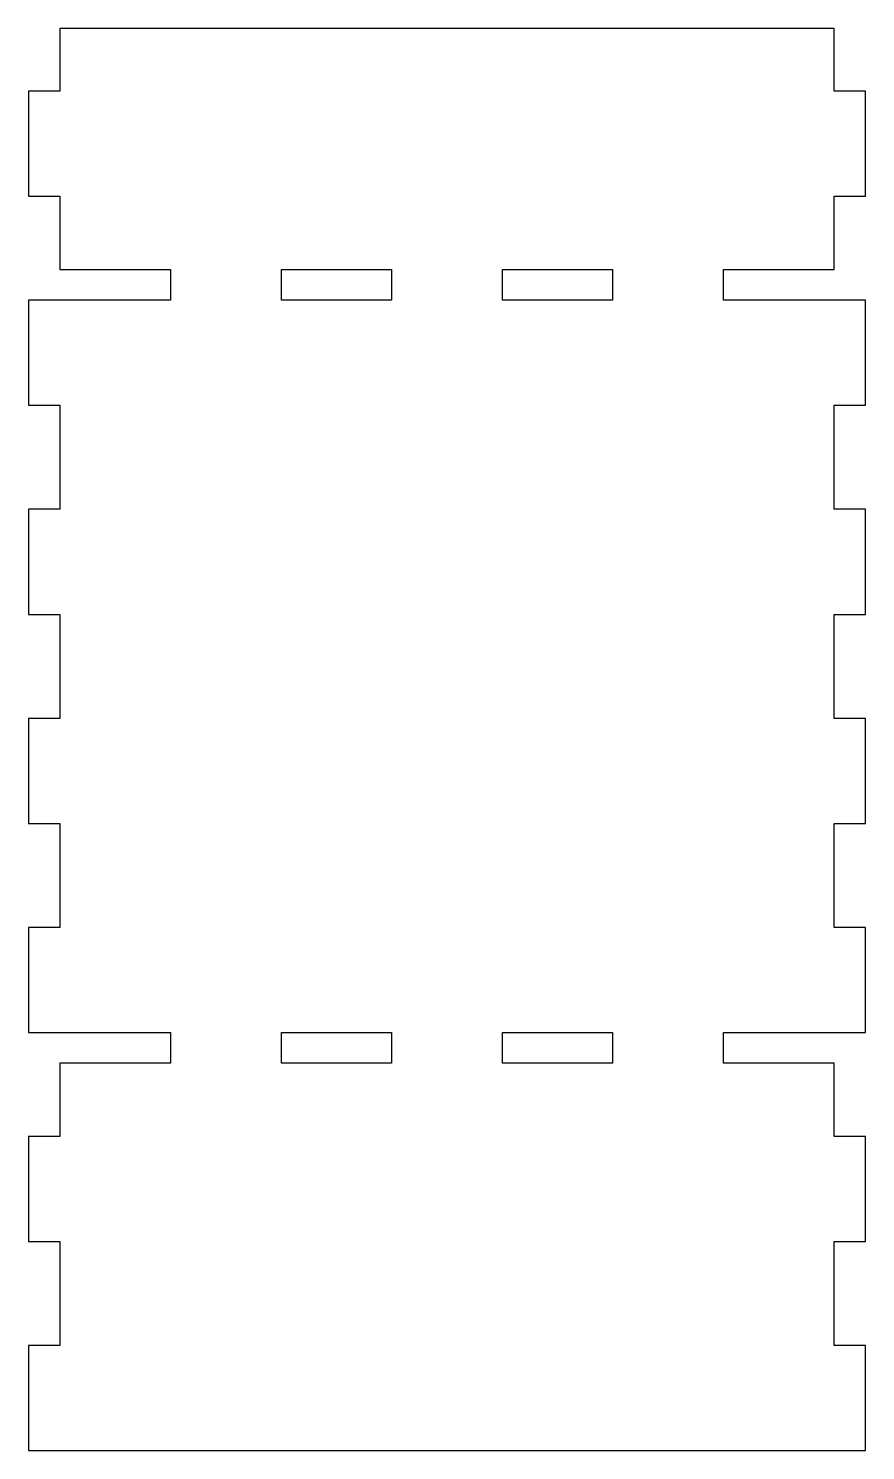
# Model space of a CAD drawing. Header units: millimetres. Extents: x -40 to 40, y -68 to 68.
import ezdxf

# ---------------------------------------------------------------- set-up
doc = ezdxf.new("R2010")
doc.units = ezdxf.units.MM
doc.layers.get('0').update_dxf_attribs({"linetype": 'CONTINUOUS'})

msp = doc.modelspace()

# ---------------------------------------------------------------- linework, layer by layer
for p, q in [((37.02, 68.03), (-37.03, 68.03)), ((-37.03, 68.03), (-37.03, 62.03)), ((37.02, 62.03), (37.02, 68.03)), ((-37.03, 62.03), (-40.03, 62.03)), ((-40.03, 62.03), (-40.03, 51.98)), ((40.02, 62.03), (37.02, 62.03)), ((40.02, 51.98), (40.02, 62.03)), ((-40.03, 51.98), (-37.03, 51.98)), ((-37.03, 51.98), (-37.03, 44.97)), ((37.02, 44.97), (37.02, 51.98)), ((37.02, 51.98), (40.02, 51.98)), ((-37.03, 44.97), (-26.45, 44.97)), ((-26.45, 44.97), (-26.45, 42.02)), ((-15.83, 42.02), (-15.83, 44.97)), ((-15.83, 44.97), (-5.31, 44.97)), ((-5.31, 44.97), (-5.31, 42.02)), ((5.31, 42.02), (5.31, 44.97)), ((5.31, 44.97), (15.83, 44.97)), ((15.83, 44.97), (15.83, 42.02)), ((26.45, 44.97), (37.02, 44.97)), ((26.45, 42.02), (26.45, 44.97)), ((-26.45, 42.02), (-40.03, 42.02)), ((-40.03, 42.02), (-40.03, 31.97)), ((-5.31, 42.02), (-15.83, 42.02)), ((15.83, 42.02), (5.31, 42.02)), ((37, 42.02), (26.45, 42.02)), ((40.02, 42.02), (37, 42.02)), ((40.02, 31.97), (40.02, 42.02)), ((-40.03, 31.97), (-37.03, 31.97)), ((-37.03, 31.97), (-37.03, 22.02)), ((37.02, 22.02), (37.02, 31.97)), ((37.02, 31.97), (40.02, 31.97)), ((-37.03, 22.02), (-40.03, 22.02)), ((-40.03, 22.02), (-40.03, 11.97)), ((40.02, 22.02), (37.02, 22.02)), ((40.02, 11.97), (40.02, 22.02)), ((-40.03, 11.97), (-37.03, 11.97)), ((-37.03, 11.97), (-37.03, 2.02)), ((37.02, 2.02), (37.02, 11.97)), ((37.02, 11.97), (40.02, 11.97)), ((-37.03, 2.02), (-40.03, 2.02)), ((-40.03, 2.02), (-40.03, -8.03)), ((40.02, 2.02), (37.02, 2.02)), ((40.02, -8.03), (40.02, 2.02)), ((-40.03, -8.03), (-37.03, -8.03)), ((-37.03, -8.03), (-37.03, -17.98)), ((37.02, -17.98), (37.02, -8.03)), ((37.02, -8.03), (40.02, -8.03)), ((-37.03, -17.98), (-40.03, -17.98)), ((-40.03, -17.98), (-40.03, -28.03)), ((40.02, -17.98), (37.02, -17.98)), ((40.02, -28.03), (40.02, -17.98)), ((-40.03, -28.03), (-37, -28.03)), ((-37, -28.03), (-26.45, -28.03)), ((-26.45, -28.03), (-26.45, -30.98)), ((-15.83, -30.98), (-15.83, -28.03)), ((-15.83, -28.03), (-5.31, -28.03)), ((-5.31, -28.03), (-5.31, -30.98)), ((5.31, -30.98), (5.31, -28.03)), ((5.31, -28.03), (15.83, -28.03)), ((15.83, -28.03), (15.83, -30.98)), ((26.45, -30.98), (26.45, -28.03)), ((26.45, -28.03), (37, -28.03)), ((37, -28.03), (40.02, -28.03)), ((-26.45, -30.98), (-37.03, -30.98)), ((-37.03, -30.98), (-37.03, -37.98)), ((-5.31, -30.98), (-15.83, -30.98)), ((15.83, -30.98), (5.31, -30.98)), ((37.02, -30.98), (26.45, -30.98)), ((37.02, -37.98), (37.02, -30.98)), ((-37.03, -37.98), (-40.03, -37.98)), ((-40.03, -37.98), (-40.03, -48.03)), ((40.02, -37.98), (37.02, -37.98)), ((40.02, -48.03), (40.02, -37.98)), ((-40.03, -48.03), (-37.03, -48.03)), ((-37.03, -48.03), (-37.03, -57.98)), ((37.02, -57.98), (37.02, -48.03)), ((37.02, -48.03), (40.02, -48.03)), ((-37.03, -57.98), (-40.03, -57.98)), ((-40.03, -57.98), (-40.03, -68.03)), ((40.02, -57.98), (37.02, -57.98)), ((40.02, -68.03), (40.02, -57.98)), ((-40.03, -68.03), (40.02, -68.03))]:
    msp.add_line(p, q)

doc.saveas('drawing.dxf')
